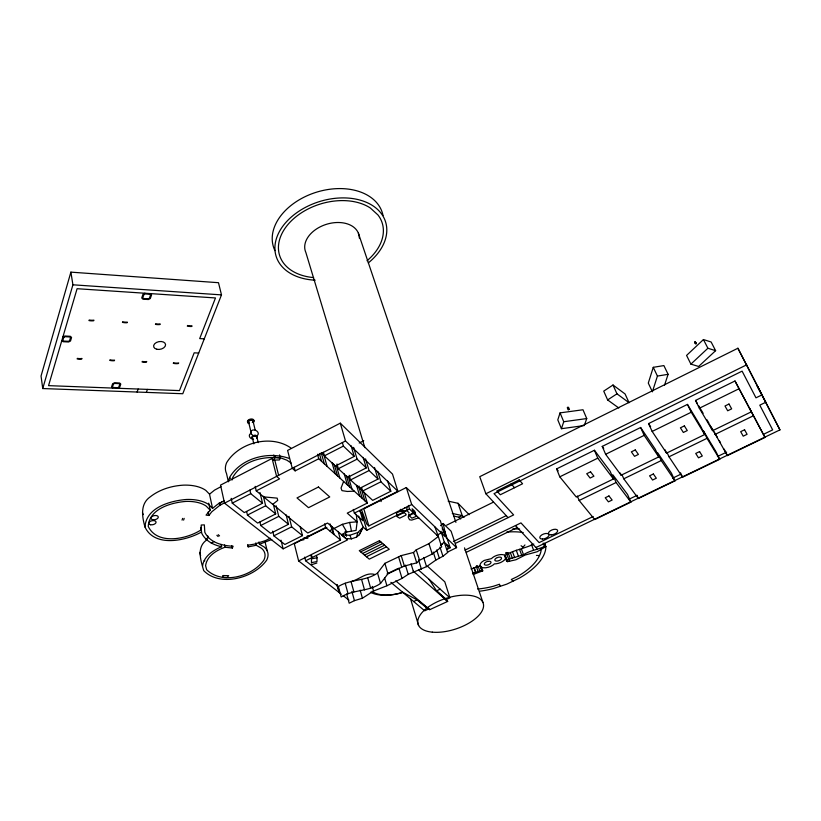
<?xml version="1.0" encoding="UTF-8"?>
<svg xmlns="http://www.w3.org/2000/svg" width="821" height="821" viewBox="0 0 821 821"><rect width="100%" height="100%" fill="white"/><g stroke="black" fill="none" stroke-linecap="round" stroke-linejoin="round"><path stroke-width="1.23" d="M317.019 557.767L316.978 561.554L311.457 562.642L311.467 558.855L317.019 557.767L316.526 555.889M224.78 502.698L219.72 505.408L211.736 511.822L208.924 515.475L206.04 515.116L210.238 510.241L206.174 506.085A32.214 17.703 -12.2 0 0 185.731 501.436C171.025 502.626 149.135 508.794 148.242 526.435C157.324 545.411 186.942 539.223 201.278 529.75L201.217 525.019L204.347 524.886L204.819 532.295C209.899 542.732 222.501 545.77 233.133 546.252L232.322 548.038L225.057 547.238C216.487 550.224 206.892 555.991 205.589 565.71L206.646 569.743C222.204 584.86 252.098 576.701 263.849 560.158A30.346 15.917 -13.6 0 0 261.458 548.243L256.255 545.277L248.199 546.868L248.24 545.165L254.243 544.159L265.306 540.67L270.325 538.237M695.951 343.147L696.372 343.783M695.192 342.706C694.587 342.029 695.962 341.988 695.438 343.783M200.817 528.488L201.545 532.008C185.782 540.947 154.543 547.545 144.999 527.072C142.043 516.758 139.991 503.878 150.264 496.828C159.705 489.429 171.579 485.847 183.442 485.149A35.231 19.632 -12.1 0 1 205.825 490.414L209.519 494.191L212.557 508.373L217.596 504.32L224.102 500.831M144.999 527.072C145.943 507.604 170.111 500.789 186.336 499.486A35.488 19.509 -12.2 0 1 208.842 504.638L212.557 508.373M400.391 509.338L400.238 511.432L406.754 510.549L406.98 507.409L404.804 507.706M695.603 342.716L695.428 341.762M568.563 409.874L567.855 407.534L569.097 409.484M258.923 541.973L259.467 544.261L264.116 546.96A33.435 17.539 -13.6 0 1 266.702 560.107C254.233 577.984 220.295 587.456 203.721 570.657C200.724 560.322 196.086 546.694 207.292 539.592M202.541 566.223C203.639 556.32 213.193 550.275 221.588 546.704L221.095 544.385M357.853 532.49L349.808 535.292L341.454 534.799L346.164 538.566L351.45 538.874L356.54 537.098L357.853 532.49L363.2 527.174L358.592 516.101M70.883 272.141L41.05 376.028L42.733 388.549L182.775 393.731L221.485 294.883L218.489 282.701L70.883 272.141L72.915 284.805L42.733 388.549M343.63 481.434L341.033 488.085L341.957 490.63L347.334 491.461L354.272 491.153M653.259 367.326L648.292 383.089L652.387 391.802L657.426 376.08L653.259 367.326L663.881 365.581L668.099 374.314L664.517 385.203M584.716 424.375L586.738 418.566L582.982 409.761L560.066 412.871L557.798 419.87L561.431 428.706L584.316 425.535M561.431 428.706L563.74 421.727L560.066 412.871M137.086 392.038L138.164 389.041M146.343 392.387L147.441 389.39M219.72 505.408L220.726 502.78L222.122 501.508M397.241 515.906L396.974 516.563L399.683 518.184L405.943 515.075L406.179 514.398L404.496 512.817L403.511 512.786L397.241 515.906L396.369 513.104L402.639 509.985L403.511 512.786M477.258 565.782L477.504 566.808L480.131 565.792L482.194 571.036L480.131 565.792M524.937 544.949L521.468 549.136L523.521 554.739C530.294 550.152 538.371 549.834 545.37 545.883L545.77 546.632L537.18 551.733L525.194 555.017L515.988 559.748L507.511 561.656L506.773 560.948M356.54 537.098L359.249 534.81L362.133 528.868M279.509 454.916L280.464 458.128L279.397 459.965L273.68 460.027L275.22 457.369L280.218 457.677L286.898 460.201L291.106 463.034M409.186 512.848L406.754 510.549M359.249 534.81L363.2 527.174L366.792 530.325L409.515 509.051L438.322 536.493L441.708 546.878L432.246 554.021L419.459 560.261L416.719 562.867L404.373 566.028L387.953 573.776L380.534 583.454C368.721 591.787 353.266 589.386 341.197 597L338.385 586.533L305.617 560.784L304.683 557.11M416.309 515.927L413.589 513.402L412.121 508.784L414.841 511.329L415.919 516.512L411.885 518.154L409.145 515.629L408.622 513.967M409.145 515.629L413.589 513.402M338.385 586.533C350.382 578.928 365.786 581.391 377.527 573.058L384.885 563.35L401.212 555.612L413.497 552.482L416.206 549.875L428.921 543.646L438.322 536.493L434.945 527.041M569.487 409.484L568.573 408.694L567.999 409.782M703.443 339.545L686.572 355.421L690.902 364.124L698.62 366.464L715.614 350.68L711.14 342.008L703.443 339.545L707.897 348.248L715.614 350.68M690.902 364.124L707.897 348.248M695.88 343.27L695.346 343.188M316.875 563.011L312.237 564.489L311.364 564.099M447.64 548.869L448.245 548.346L447.404 545.36L446.624 545.288M209.519 494.191L214.517 490.137L220.972 486.658M441.944 544.426L442.611 543.892M440.538 545.175L444.284 542.168L441.051 531.218M346.678 593.963L349.192 603.209L354.436 600.654L362.41 598.222L373.565 591.017L386.907 585.763L402.033 578.395L408.242 574.331L426.551 566.644L435.828 560.096L442.95 556.248L447.671 552.502L444.284 542.168L450.154 547.751L446.747 549.413M440.508 525.645L443.186 523.511L451.098 531.228L456.579 547.658L447.517 552.081M272.746 504.351L277.755 500.369L277.149 498.131L263.623 496.879M613.01 385.018L616.961 393.823L629.06 402.721L625.089 393.977L613.01 385.018L603.733 391.124L607.632 399.93L618.788 407.996M310.738 556.033L311.57 555.489L312.298 558.311M607.632 399.93L616.961 393.823M413.179 512.55L408.519 515.783L408.191 517.045L409.505 519.744L411.711 520.093L418.7 517.805M278.627 475.297L275.004 460.971L272.09 458.446L220.541 485.108L224.523 503.15L283.132 548.849L325.67 527.503L340.551 540.023L298.618 560.917L294.287 543.728L326.84 527.4M353.297 509.42L354.354 513.115L397.877 491.276L392.51 474.097L340.294 423.164L287.596 450.421L292.266 468.329L295.15 470.864L318.743 458.754L367.336 503.057L347.252 513.146L357.135 521.838L356.078 530.407L346.77 531.987L341.495 534.615L327.569 523.028L307.742 532.993L256.234 490.835L255.157 486.33M144.937 293.23L142.998 294.236L141.725 297.972L142.916 299.172L148.375 299.532L150.305 298.536L151.598 294.811L150.417 293.6M62.878 336.979L64.777 336.005L70.319 336.292L71.581 337.431L70.503 341.013L68.615 341.988L63.094 341.71L61.821 340.571M224.523 503.15L345.508 440.969L397.877 491.276M232.261 503.14L250.733 493.667L262.546 503.242L244.278 512.581L232.261 503.14L231.183 498.347M256.234 490.835L279.53 478.879L276.595 476.385L272.09 458.446M324.367 455.86L343.394 446.09L354.231 456.414L335.409 466.03L324.367 455.86L323.371 452.299M359.218 443.012L363.744 440.692M247.439 515.075L265.665 505.777L275.712 513.915L257.64 523.09L247.439 515.075L246.618 511.504M338.324 468.709L357.094 459.134L366.289 467.898L347.704 477.35L338.324 468.709L336.979 463.998M205.732 539.048L208.401 537.683M211.213 543.04L213.871 541.696M260.729 525.512L278.74 516.368L288.499 524.291L270.653 533.311L260.729 525.512L259.888 521.971M350.526 479.946L369.07 470.546L378.019 479.064L359.649 488.351L350.526 479.946L349.171 475.277M473.101 574.536L482.738 570.831L481.25 566.5L480.706 566.695M117.844 388.271L119.65 387.358L120.79 384.054L119.65 383.017L114.447 382.812L112.631 383.735L111.512 387.04L112.662 388.076M273.845 535.826L291.65 526.836L302.487 535.631L284.866 544.477L273.845 535.826L272.716 531.146M362.584 491.05L380.903 481.804L390.827 491.256L372.693 500.369L362.584 491.05L361.558 487.571M406.303 487.541L363.826 508.846L368.814 525.933L411.701 504.546L444.972 536.513L440.384 520.781L406.303 487.541L411.701 504.546M329.529 530.746L342.367 524.321L349.705 522.423L357.135 521.838L356.273 514.346M305.617 560.784L347.499 539.931L341.454 534.799M515.475 525.563L535.949 547.545L779.95 429.876L737.905 348.237L479.751 476.683L485.868 493.77L508.086 517.63M523.521 554.739L508.527 559.245L506.588 561.133L504.597 555.519C513.207 550.142 524.568 548.644 533.783 544.087M360.665 551.856L380.821 541.881M362.595 553.487L382.709 543.533M485.868 493.77L746.679 364.822M364.514 555.109L384.587 545.185M366.423 556.73L386.455 546.837M556.597 468.904L594.414 450.257L610.116 471.192L613.441 478.971L576.321 497.054L559.768 476.827L556.597 468.904L558.177 470.833M602.245 446.398L640.606 427.495L655.23 449.159L658.76 456.897L621.128 475.226L605.631 454.29L602.245 446.398L603.722 448.41M648.549 423.585L687.454 404.404L700.97 426.817L704.716 434.525L666.56 453.11L652.161 431.436L648.549 423.585L650.612 426.694M734.98 380.985L751.328 411.824L712.628 430.666L699.348 408.242L695.52 400.432L734.98 380.985L765.008 437.449L727.375 455.593L711.109 426.807M453.951 516.142L458.918 517.189L462.223 515.567L464.019 517.384M446.665 525.173L493.298 502.206M436.854 535.169L444.715 531.3L450.154 547.751M559.768 476.827L597.76 458.159L613.441 478.971M605.631 454.29L644.177 435.356L658.76 456.897M652.161 431.436L691.251 412.224L704.716 434.525M699.348 408.242L739.013 388.754M352.147 581.196C359.793 579.133 366.238 572.021 374.663 574.454M387.091 573.828L397.836 568.563M453.418 541.491L506.239 515.639M455.942 543.133L513.628 514.921L494.026 493.647L742.102 371.143L755.977 397.826L762.042 394.86L737.905 348.237M464.984 550.162L520.955 522.895L539.13 542.619L593.193 516.522M466.318 552.307L517.281 527.493M579.144 500.492L616.109 482.522L630.877 502.124L594.732 519.549L579.144 500.492L577.337 496.048M623.765 478.797L661.244 460.571L674.985 480.86L638.358 498.511L623.765 478.797L621.846 474.364M669.012 456.794L707.014 438.322L719.689 459.298L682.569 477.196L669.012 456.794L666.97 452.392M714.886 434.494L753.421 415.754M271.792 539.469L259.467 544.261M413.661 601.526L417.109 599.853L429.732 609.675L447.691 601.424L436.567 590.853L429.096 579.349M440.128 589.129L436.567 590.853L446.419 599.525M628.855 499.301L636.911 495.422M672.573 478.202L680.619 474.312M717.431 456.548L726.636 452.104M763.448 434.33L772.653 429.886L759.794 405.164L765.808 402.228L757.219 385.983L779.95 429.876M445.844 599.802L449.949 597.832L418.648 570.092M428.798 608.874L424.724 610.834L390.858 582.335M568.091 407.072C565.772 407.688 569.23 409.905 568.727 407.493M695.377 341.669C693.591 341.587 695.377 342.49 696.362 343.086M471.038 568.922L478.356 566.716L479.833 571.057L472.506 573.274M416.206 549.875L419.562 560.22M657.426 376.08L668.099 374.314M563.74 421.727L586.738 418.566M477.217 566.664L475.893 566.48M506.444 552.759L507.768 552.615M307.218 535.908L309.476 536.277M303.965 537.94L307.033 537.981M198.703 353.051L194.167 352.835L179.491 390.601L48.552 385.644L77.092 288.705L215.482 297.951L199.688 338.601L204.265 338.847M72.915 284.805L221.485 294.883M505.674 553.241L506.649 553.344M280.464 458.128C263.172 455.593 242.318 461.125 233.01 476.97A32.399 18.349 -14.3 0 0 232.045 480.039M221.588 546.704C213.522 545.072 205.383 540.865 201.679 533.147L201.545 532.008M452.309 513.464L462.223 515.567L458.026 503.294L448.163 501.138M289.269 458.467C268.775 450.975 241.518 457.769 229.859 476.95A35.693 20.207 -14.3 0 0 228.649 481.455M521.089 545.719L523.11 547.258M476.447 565.874L477.093 566.151M402.588 592.218L417.109 599.853L428.131 609.192M204.224 560.569L204.86 560.917M482.738 570.831L481.537 570.154L479.833 571.057L481.681 570.441M229.931 477.935L230.598 478.356M290.839 447.948C271.012 434.135 238.973 442.355 226.627 462.685A35.426 20.34 -14.2 0 0 226.514 473.501L228.382 481.794M298.618 560.917L341.31 594.209M343.229 595.697L348.976 600.182M395.743 580.847L429.732 609.675M506.105 552.471L509.584 561.307M413.168 571.088L447.691 601.424M354.354 513.115L362.903 520.699L360.132 511.114M368.814 525.933L366.843 524.178L361.558 509.851M360.07 511.678L361.835 513.258L366.792 530.325M427.741 566.449L444.797 581.812L449.58 596.693M332.813 463.362L334.383 464.809L337.513 475.862M335.163 465.538L336.723 466.975L339.863 478.007M359.947 488.362L361.63 489.911L364.822 500.759M412.799 510.908L415.518 513.443M456.579 547.658L446.193 537.683L443.186 523.511M442.16 528.827L444.715 531.3M513.002 581.155L511.319 579.482L517.025 576.763A50.697 24.835 -19.1 0 0 541.306 548.561M458.918 517.189L460.684 518.964M458.026 503.294L469.191 514.695M505.51 556.043L504.771 555.335L506.855 560.989M511.144 483.887L514.551 487.725M219.156 502.842L220.223 504.094M695.52 400.432L697.419 403.655M698.692 405.8L703.125 413.312M706.932 419.757L708.841 422.969M714.239 432.113L717.38 437.419M719.258 440.6L720.51 442.714M342.367 524.321L346.77 531.987M749.46 408.109L765.008 437.449M724.173 449.108L727.375 455.593M709.375 424.067L712.628 430.666M719.689 459.298L715.994 451.724L703.269 430.635L707.014 438.322M687.454 404.404L691.251 412.224M680.547 472.855L682.569 477.196M665.031 449.785L666.56 453.11M674.985 480.86L671.486 473.245L657.713 452.843L661.244 460.571M349.808 535.292L351.45 538.874M640.606 427.495L644.177 435.356M142.454 512.704L143.285 514.613M636.932 495.237L638.358 498.511M620.163 473.009L621.128 475.226M630.877 502.124L627.572 494.478L612.784 474.764L616.109 482.522M594.414 450.257L597.76 458.159M544.497 543.286L545.77 546.632M544.518 543.646L545.575 546.724M543.163 543.071L544.426 546.417M329.96 523.829L333.962 534.481L331.735 526.323M536.226 547.309L537.067 549.547M531.403 544.354L533.486 549.947M519.56 549.352L521.602 554.955M516.265 550.224L518.297 555.827M512.622 552.04L514.644 557.644M510.426 552.779L512.437 558.383M508.25 553.015L510.262 558.629M505.91 557.172L507.511 561.656M476.632 567.311L478.109 571.652M474.23 567.732L475.708 572.083M473.974 567.783L475.451 572.134M358.377 233.195L455.912 522.351M464.512 547.864L482.953 602.532M439.974 547.073L442.95 556.248M436.7 550.008L439.297 558.034M336.733 584.46L339.391 592.711L336.99 584.675M433.252 552.061L435.828 560.096M428.921 543.646L432.246 554.021M408.365 505.408L409.515 509.051M423.657 557.459L426.551 566.644M418.546 559.963L421.409 569.148M413.497 552.482L416.719 562.867M207.6 535.641L208.082 537.201M387.635 480.921L390.827 491.256M411.034 563.76L413.517 571.806M377.722 471.398L380.903 481.804M405.441 565.125L408.242 574.331M374.499 467.477L378.019 479.064M401.212 555.612L404.373 566.028M398.534 556.638L401.685 567.054M364.832 447.589L305.864 252.478A28.006 19.088 -17.6 0 1 327.969 223.866A28.006 19.088 -17.6 0 1 359.321 238.1M380.41 499.127L381.149 501.58M410.449 598.519L418.607 625.51M398.914 568.04L402.033 578.395M365.561 458.888L369.07 470.546M363.139 457.389L366.289 467.898M353.615 447.383L357.094 459.134M351.111 445.824L354.231 456.414M364.144 492.231L367.336 503.057M384.885 563.35L387.953 573.776M358.962 486.022L359.649 488.351M340.294 423.164L345.508 440.969M362.277 498.45L359.095 487.582L356.55 485.242L359.731 496.12M384.546 577.707L386.907 585.763M342.367 442.54L343.394 446.09M377.527 573.058L380.534 583.454M351.942 489.018L348.781 478.079L346.493 475.975L349.654 486.935M500.122 586.338L499.517 584.234L493.4 586.256A50.697 24.835 -19.1 0 1 477.565 589.006M344.204 473.861L347.355 484.842M372.241 586.399L373.565 591.017M367.726 577.861L370.682 588.267M332.023 462.644L335.153 473.707M361.589 579.493L364.514 589.909M327.097 466.369L323.987 455.245L321.227 452.699L324.326 463.844M345.118 531.382L346.483 536.267M360.162 590.145L362.41 598.222M319.379 453.479L321.545 461.31M317.511 454.27L318.743 458.754M338.19 531.454L340.551 540.023M350.998 581.401L353.882 591.849M351.901 591.407L354.436 600.654M345.189 583.197L348.032 593.655M324.664 523.798L325.67 527.503M199.729 552.338L200.611 555.694M294.216 467.282L295.15 470.864M300.26 526.938L302.487 535.631M694.72 342.932L695.859 343.773M274.758 455.532L275.22 457.369M273.773 454.998L274.245 456.845M288.992 516.337L291.65 526.836M286.149 514.931L288.499 524.291M276.123 505.777L278.74 516.368M273.383 504.484L275.712 513.915M280.998 540.156L283.132 548.849M253.012 421.081L255.198 430.122M256.768 436.567L258.235 442.642M263.367 496.284L265.665 505.777M259.98 492.549L262.546 503.242M248.66 422.292L251.093 432.472M252.386 437.788L253.833 443.863M265.101 542.096L267.164 550.809M249.882 490.075L250.733 493.667M255.721 542.979L256.255 545.277M247.675 544.569L248.199 546.868M545 543.615L545.842 547.381A55.459 27.175 -19.1 0 1 519.231 578.179L506.783 584.131L493.452 588.544A55.459 27.175 -19.1 0 1 480.049 591.151M231.809 545.729L232.322 548.038M224.554 544.918L225.057 547.238M208.729 503.15L210.238 510.241M208.175 511.935L208.924 515.475M200.786 527.4L201.278 529.75M349.705 522.423L351.388 530.787M512.632 529.022A55.52 27.206 -19.1 0 1 519.621 529.073M506.567 532.152A50.697 24.835 -19.1 0 1 523.234 532.572M505.91 557.202A8.22 4.023 -19.2 0 1 496.048 563.801L494.375 563.873L493.216 564.91A8.21 4.023 -18.9 0 1 481.445 567.26A8.21 4.023 -18.9 0 1 484.144 560.445L491.533 558.588L492.426 557.716A8.22 4.023 -19.2 0 1 500.04 554.647A8.22 4.023 -19.2 0 1 505.644 556.186M539.11 555.376A1.119 0.759 40.6 0 1 538.022 555.437M537.139 555.376A1.119 0.77 40.6 0 1 536.452 555.407M401.89 592.577A33.702 16.769 -17.1 0 1 370.435 592.208M403.029 592.352A30.315 15.055 -17.1 0 1 372.087 591.315M315.182 280.187A57.367 39.203 -17.6 0 1 280.936 228.967A57.367 39.203 -17.6 0 1 364.883 201.699A57.367 39.203 -17.6 0 1 368.28 262.936M367.018 260.75A53.806 36.76 -17.6 0 0 377.999 214.999L370.302 207.97A53.806 36.76 -17.6 0 0 287.371 225.2A53.806 36.76 -17.6 0 0 313.612 277.59M274.943 250.631A57.049 39.285 -17.5 0 1 315.438 192.525A57.049 39.285 -17.5 0 1 383.038 215.543M93.922 320.139A11.299 7.769 16.4 0 1 89.171 319.974M93.738 320.744A11.289 7.769 16.4 0 1 88.986 320.58M160.198 323.905A10.981 7.533 19 0 1 155.641 323.751M159.982 324.511A10.981 7.533 19 0 1 155.426 324.357M192.022 325.855A10.837 7.41 20.2 0 1 187.506 325.485M191.806 326.45A10.837 7.41 20.2 0 1 187.28 326.081M127.327 322.119A11.135 7.656 17.7 0 1 122.627 321.74M127.122 322.725A11.125 7.656 17.7 0 1 122.432 322.345M81.782 359.034A11.001 7.779 15.7 0 1 77.143 358.931M81.967 358.459A11.001 7.779 15.7 0 1 77.328 358.356M146.549 362.082A10.704 7.553 18.4 0 1 142.084 361.979M146.743 361.517A10.704 7.553 18.4 0 1 142.29 361.414M178.506 363.508A10.57 7.43 19.7 0 1 173.262 363.313M178.721 362.944A10.57 7.43 19.8 0 1 173.477 362.749M114.396 360.706A10.847 7.666 17.1 0 1 109.809 360.388M114.591 360.132A10.847 7.666 17.1 0 1 109.993 359.814M184.171 518.359A15.322 4.187 -90 0 1 183.606 520.114M182.611 518.379A15.332 4.177 -90 0 1 182.046 520.134M218.212 536.544A14.87 5.049 64.3 0 1 216.867 535.323M219.556 535.887A14.881 5.039 64.3 0 1 218.212 534.666M248.27 422.723A3.274 1.95 -13.7 0 1 248.353 420.024A3.274 1.95 -13.7 0 1 252.683 419.172A3.274 1.95 -13.7 0 1 253.35 421.727M249.05 423.615A3.274 1.95 -13.7 0 1 248.158 420.999A3.274 1.95 -13.7 0 1 252.622 419.757A3.274 1.95 -13.7 0 1 253.515 422.374M249.174 422.846A2.258 1.344 -13.7 0 1 249.368 420.886A2.258 1.344 -13.7 0 1 252.499 420.526A2.258 1.344 -13.7 0 1 252.304 422.487M256.727 435.766A2.545 1.498 -13.8 0 1 256.552 437.316M252.406 436.279A2.545 1.498 -13.8 0 0 252.611 438.096A2.278 1.334 -13.8 0 1 253.586 436.115M253.997 435.376A2.545 1.498 -13.8 0 1 255.875 435.304M254.089 435.766A2.545 1.498 -13.8 0 1 256.655 436.002A2.545 1.498 -13.8 0 1 256.655 437.696M252.704 438.476A2.545 1.498 -13.8 0 1 253.473 435.992M256.583 436.259A2.278 1.334 -13.8 0 1 256.429 437.644M254.141 435.91A2.278 1.334 -13.8 0 1 256.255 436.013M253.545 439.358A3.9 2.873 22.4 0 1 249.605 436.823A3.9 2.873 22.4 0 1 250.846 433.55M256.593 435.818A3.9 2.873 22.4 0 1 256.562 438.086M308.049 537.991A30.551 16.441 -15.5 0 1 304.396 538.042M303.862 539.808A33.661 18.103 -15.5 0 1 300.527 539.633M63.792 337.308L62.899 340.346L63.699 341.064L68.4 341.31L69.6 340.694L70.503 337.657L69.713 336.938L64.992 336.692L63.792 337.308M113.472 384.023L112.528 386.824L113.257 387.481L117.67 387.645L118.809 387.071L119.774 384.269L119.055 383.623L114.632 383.448L113.472 384.023M143.88 294.585L142.803 297.756L143.552 298.516L148.201 298.813L149.432 298.187L150.52 295.026L149.771 294.267L145.112 293.959L143.88 294.585M223.127 575.552L222.491 577.43L227.109 577.512L228.679 575.665L223.127 575.552M318.456 487.007L297.007 497.926L308.522 507.676L329.744 496.931L318.456 487.007M379.456 540.67L359.27 550.675L369.276 559.152L389.257 549.3L379.456 540.67M519.2 479.895L496.818 490.958L500.287 494.755L522.577 483.764L519.2 479.895M590.556 471.839L586.717 473.717L590.114 478.048L593.922 476.18L590.556 471.839M635.259 449.939L631.37 451.848L634.541 456.332L638.41 454.434L635.259 449.939M684.375 425.883L680.424 427.823L683.349 432.472L687.269 430.553L684.375 425.883M728.986 404.035L724.994 405.995L727.683 410.787L731.665 408.848L728.986 404.035M653.362 473.984L649.585 475.821L652.562 480.039L656.318 478.222L653.362 473.984M699.574 451.591L695.736 453.449L698.486 457.82L702.304 455.973L699.574 451.591M744.565 429.773L740.675 431.661L743.21 436.177L747.079 434.299L744.565 429.773M608.966 495.946L605.231 497.752L608.423 501.836L612.138 500.04L608.966 495.946M497.423 557.551L496.602 557.921A3.489 1.704 -19.2 0 0 494.919 560.333L495.227 560.692A3.489 1.704 -19.2 0 0 498.922 560.64L499.732 560.271A3.489 1.704 -19.2 0 0 501.436 557.859L501.128 557.5A3.489 1.704 -19.2 0 0 497.423 557.551M487.623 561.42L486.761 561.708A3.489 1.704 -18.9 0 0 484.298 564.058L484.421 564.489A3.489 1.704 -18.9 0 0 487.664 564.971L488.526 564.684A3.489 1.704 -18.9 0 0 490.989 562.344L490.866 561.913A3.489 1.704 -18.9 0 0 487.623 561.42M432.339 632.16A34.225 16.081 -18 0 0 483.507 606.74A34.225 16.081 -18 0 0 436.095 602.357A34.225 16.081 -18 0 0 432.339 632.16M156.719 349.233A6.055 3.889 -10.9 0 0 165.575 344.697A6.055 3.889 -10.9 0 0 156.462 342.46A6.055 3.889 -10.9 0 0 156.719 349.233M152.593 519.652A3.715 2.053 -11.5 0 0 158.289 517.261A3.715 2.053 -11.5 0 0 153.024 515.988A3.715 2.053 -11.5 0 0 152.593 519.652M150.571 524.752A3.705 2.032 -11.5 0 0 156.062 522.197A3.705 2.032 -11.5 0 0 150.582 521.181A3.705 2.032 -11.5 0 0 150.571 524.752M251.513 434.237A3.9 2.873 22.5 0 0 257.999 434.74A3.9 2.873 22.5 0 0 254.079 429.947A3.9 2.873 22.5 0 0 251.513 434.237M542.455 539.038A4.844 2.381 -20.2 0 0 549.003 534.779A4.844 2.381 -20.2 0 0 541.747 534.923A4.844 2.381 -20.2 0 0 542.455 539.038M551.281 534.861A4.854 2.391 -20.4 0 0 557.644 530.489A4.854 2.391 -20.4 0 0 550.255 530.828A4.854 2.391 -20.4 0 0 551.281 534.861"/></g></svg>
